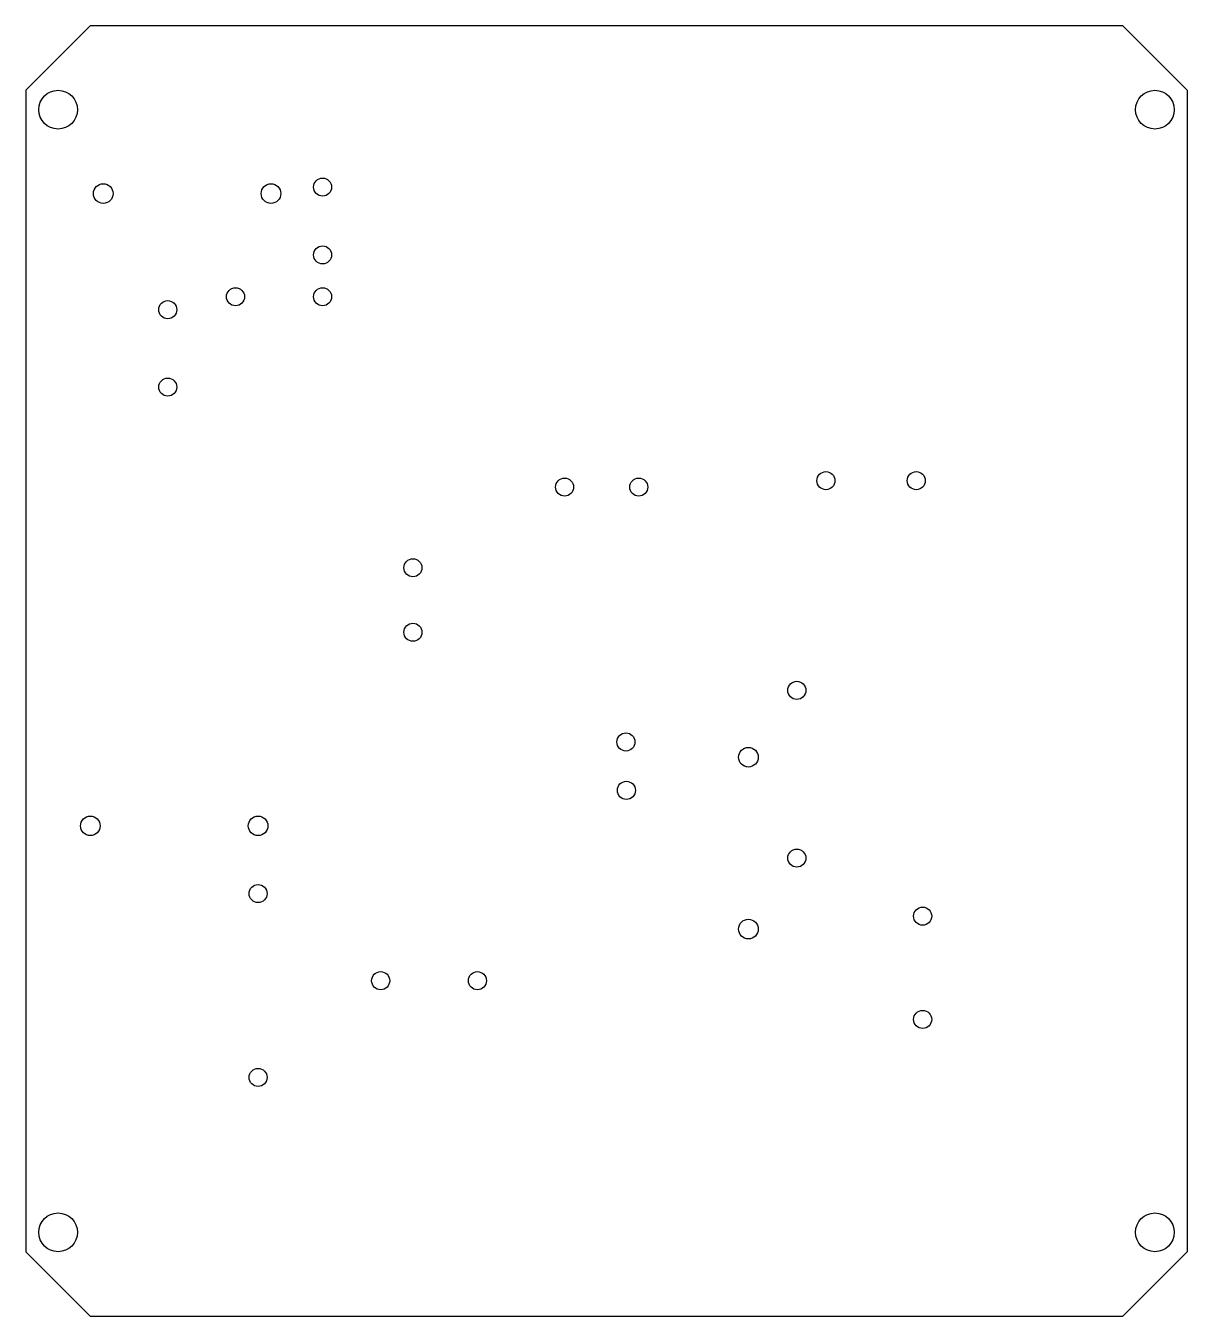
# Model space of a CAD drawing. Extents: x 0 to 4.5, y 0 to 5.
import ezdxf

# ---------------------------------------------------------------- set-up
doc = ezdxf.new("R2010")
doc.units = 0
doc.layers.add('18', color=110, linetype='CONTINUOUS')
doc.layers.add('20', color=31, linetype='CONTINUOUS')

# ---------------------------------------------------------------- blocks, each defined once
blk = doc.blocks.new('ROUNDV')
blk.add_circle((0, 0), 0.5)

msp = doc.modelspace()

# ---------------------------------------------------------------- linework, layer by layer
at = {"layer": '20'}
for p, q in [((0, 4.75), (0.25, 5)), ((4.25, 5), (0.25, 5)), ((4.5, 4.75), (4.25, 5)), ((0, 4.75), (0, 0.25)), ((4.5, 4.75), (4.5, 0.25)), ((0, 0.25), (0.25, 0)), ((4.5, 0.25), (4.25, 0)), ((0.25, 0), (4.25, 0))]:
    msp.add_line(p, q, dxfattribs=at)

# ---------------------------------------------------------------- block references
at = {"layer": '18'}
for p, xscale, yscale in [((0.125, 4.675), 0.15, 0.15), ((0.125, 4.675), 0.15, 0.15), ((4.375, 4.675), 0.15, 0.15), ((4.375, 4.675), 0.15, 0.15), ((1.15, 4.375), 0.07, 0.07), ((1.15, 4.375), 0.07, 0.07), ((0.3, 4.35), 0.076, 0.076), ((0.3, 4.35), 0.076, 0.076), ((0.95, 4.35), 0.076, 0.076), ((0.95, 4.35), 0.076, 0.076), ((1.15, 4.1125), 0.07, 0.07), ((1.15, 4.1125), 0.07, 0.07), ((0.8125, 3.95), 0.07, 0.07), ((0.8125, 3.95), 0.07, 0.07), ((1.15, 3.95), 0.07, 0.07), ((1.15, 3.95), 0.07, 0.07), ((0.55, 3.9), 0.07, 0.07), ((0.55, 3.9), 0.07, 0.07), ((0.55, 3.6), 0.07, 0.07), ((0.55, 3.6), 0.07, 0.07), ((3.1, 3.2375), 0.07, 0.07), ((3.1, 3.2375), 0.07, 0.07), ((3.45, 3.2375), 0.07, 0.07), ((3.45, 3.2375), 0.07, 0.07), ((2.0875, 3.2125), 0.07, 0.07), ((2.0875, 3.2125), 0.07, 0.07), ((2.375, 3.2125), 0.07, 0.07), ((2.375, 3.2125), 0.07, 0.07), ((1.5, 2.9), 0.07, 0.07), ((1.5, 2.9), 0.07, 0.07), ((1.5, 2.65), 0.07, 0.07), ((1.5, 2.65), 0.07, 0.07), ((2.9875, 2.425), 0.07, 0.07), ((2.9875, 2.425), 0.07, 0.07), ((2.325, 2.225), 0.07, 0.07), ((2.325, 2.225), 0.07, 0.07), ((2.8, 2.166), 0.076, 0.076), ((2.8, 2.166), 0.076, 0.076), ((2.327, 2.0375), 0.07, 0.07), ((2.327, 2.0375), 0.07, 0.07), ((0.25, 1.9), 0.076, 0.076), ((0.25, 1.9), 0.076, 0.076), ((0.9, 1.9), 0.076, 0.076), ((0.9, 1.9), 0.076, 0.076), ((2.9875, 1.775), 0.07, 0.07), ((2.9875, 1.775), 0.07, 0.07), ((0.9, 1.6375), 0.07, 0.07), ((0.9, 1.6375), 0.07, 0.07), ((3.475, 1.55), 0.07, 0.07), ((3.475, 1.55), 0.07, 0.07), ((2.8, 1.5), 0.076, 0.076), ((2.8, 1.5), 0.076, 0.076), ((1.375, 1.3), 0.07, 0.07), ((1.375, 1.3), 0.07, 0.07), ((1.75, 1.3), 0.07, 0.07), ((1.75, 1.3), 0.07, 0.07), ((3.475, 1.15), 0.07, 0.07), ((3.475, 1.15), 0.07, 0.07), ((0.9, 0.925), 0.07, 0.07), ((0.9, 0.925), 0.07, 0.07), ((0.125, 0.325), 0.15, 0.15), ((0.125, 0.325), 0.15, 0.15), ((4.375, 0.325), 0.15, 0.15), ((4.375, 0.325), 0.15, 0.15)]:
    msp.add_blockref('ROUNDV', p, dxfattribs=dict(at, xscale=xscale, yscale=yscale))

doc.saveas('drawing.dxf')
